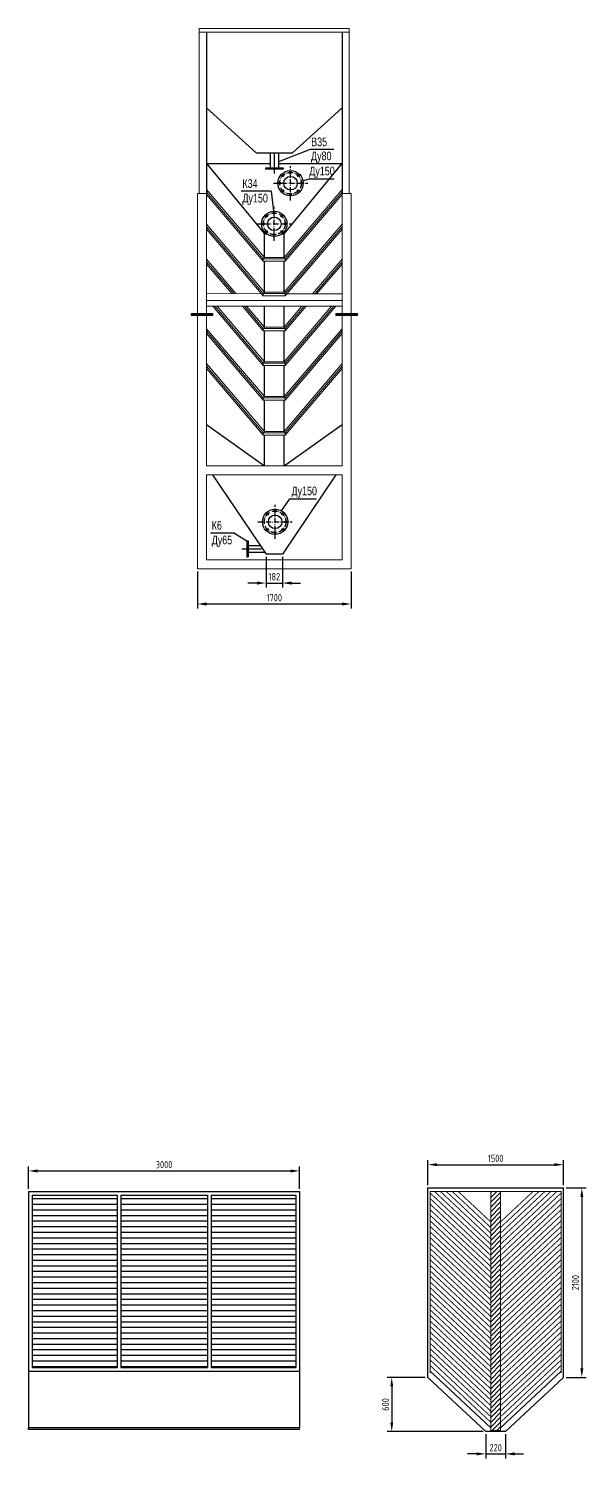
# Model space of a CAD drawing. Extents: x 371029 to 421942, y -92832 to -63356.
# Drawn here: x 397046 to 403221, y -88574 to -72725 of the extents above; entities that cross this region are included whole.
import ezdxf

# ---------------------------------------------------------------- set-up
doc = ezdxf.new("R2010")
doc.units = 0
doc.header["$LTSCALE"] = 600
doc.header["$MEASUREMENT"] = 0
doc.linetypes.add('ACAD_ISO10W100', pattern=[18.5, 12, -3, 0.5, -3])
doc.linetypes.add('STŘEDOVÁ', pattern=[50.8, 31.75, -6.35, 6.35, -6.35])
doc.layers.get('Defpoints').update_dxf_attribs({"linetype": 'CONTINUOUS'})
for name, color, linetype in [('1', 7, 'CONTINUOUS'), ('Настил', 2, 'CONTINUOUS'), ('оси', 6, 'STŘEDOVÁ'), ('Трубы', 10, 'CONTINUOUS')]:
    doc.layers.add(name, color=color, linetype=linetype)
doc.layers.add('А-Размеры', color=4, linetype='CONTINUOUS', lineweight=20)
doc.layers.add('Конструкции', color=220, linetype='CONTINUOUS', lineweight=18)
doc.styles.add('GOST 2.304', font='CS_Gost2304.shx')
doc.styles.add('MONARCH', font='monarch', dxfattribs={"width": 0.77})
doc.styles.add('MONARCH0', font='monarch0.shx', dxfattribs={"width": 0.77})
doc.dimstyles.get("Standard").update_dxf_attribs({"dimtxt": 3, "dimasz": 3, "dimexe": 2.5, "dimexo": 2.5, "dimgap": 1.5, "dimtad": 0, "dimtih": 1, "dimtoh": 1, "dimdec": 0, "dimzin": 0, "dimdsep": 46, "dimtxsty": 'MONARCH0', "dimcen": -3, "dimdle": 1.25, "dimadec": 0, "dimazin": 0, "dimtfac": 0.75, "dimtdec": 0, "dimtofl": 0, "dimtmove": 2, "dimatfit": 3, "dimfxl": 1, "dimtvp": 1.5, "dimtolj": 1, "dimtzin": 0, "dimarcsym": 0})

# ---------------------------------------------------------------- blocks, each defined once
blk = doc.blocks.new('*D27')
at = {"layer": 'Defpoints', "color": 0, "ltscale": 0.3, "transparency": 16777216}
for p in [(398916, -78712), (400616, -78712), (400616, -79103)]:
    blk.add_point(p, dxfattribs=at)
at = {"layer": 'А-Размеры', "color": 0, "lineweight": -2, "ltscale": 0.3, "transparency": 16777216}
for p, q in [((398916, -78742), (398916, -79153)), ((400616, -78742), (400616, -79153)), ((399016, -79103), (400516, -79103))]:
    blk.add_line(p, q, dxfattribs=at)
at = {"layer": 'А-Размеры', "color": 0, "ltscale": 0.3, "transparency": 16777216}
for points in [[(399016, -79086), (399016, -79120), (398916, -79103)], [(400516, -79086), (400516, -79120), (400616, -79103)]]:
    blk.add_solid(points, dxfattribs=at)
at = {"layer": 'А-Размеры', "color": 0, "ltscale": 0.3, "transparency": 16777216, "insert": (399766, -79033), "char_height": 80, "attachment_point": 5, "style": 'GOST 2.304'}
blk.add_mtext('\\A1;1700', dxfattribs=at)
blk = doc.blocks.new('*D28')
at = {"layer": 'Defpoints', "color": 0, "ltscale": 0.3, "transparency": 16777216}
for p in [(399675, -78552), (399857, -78552), (399857, -78871)]:
    blk.add_point(p, dxfattribs=at)
at = {"layer": 'А-Размеры', "color": 0, "lineweight": -2, "ltscale": 0.3, "transparency": 16777216}
for p, q in [((399675, -78582), (399675, -78921)), ((399857, -78582), (399857, -78921)), ((399575, -78871), (399475, -78871)), ((399675, -78871), (399857, -78871)), ((399957, -78871), (400057, -78871))]:
    blk.add_line(p, q, dxfattribs=at)
at = {"layer": 'А-Размеры', "color": 0, "ltscale": 0.3, "transparency": 16777216}
for points in [[(399575, -78854), (399575, -78888), (399675, -78871)], [(399957, -78854), (399957, -78888), (399857, -78871)]]:
    blk.add_solid(points, dxfattribs=at)
at = {"layer": 'А-Размеры', "color": 0, "ltscale": 0.3, "transparency": 16777216, "insert": (399766, -78801), "char_height": 80, "attachment_point": 5, "style": 'GOST 2.304'}
blk.add_mtext('\\A1;182', dxfattribs=at)
blk = doc.blocks.new('*D33')
at = {"layer": 'Defpoints', "color": 0, "ltscale": 0.3, "transparency": 16777216}
for p in [(400046, -85387), (397046, -85616), (400046, -85616)]:
    blk.add_point(p, dxfattribs=at)
at = {"layer": 'А-Размеры', "color": 0, "lineweight": -2, "ltscale": 0.3, "transparency": 16777216}
for p, q in [((397046, -85586), (397046, -85337)), ((397146, -85387), (399946, -85387)), ((400046, -85586), (400046, -85337))]:
    blk.add_line(p, q, dxfattribs=at)
at = {"layer": 'А-Размеры', "color": 0, "ltscale": 0.3, "transparency": 16777216}
for points in [[(397146, -85371), (397146, -85404), (397046, -85387)], [(399946, -85371), (399946, -85404), (400046, -85387)]]:
    blk.add_solid(points, dxfattribs=at)
at = {"layer": 'А-Размеры', "color": 0, "ltscale": 0.3, "transparency": 16777216, "insert": (398546, -85317), "char_height": 80, "attachment_point": 5, "style": 'GOST 2.304'}
blk.add_mtext('\\A1;3000', dxfattribs=at)
blk = doc.blocks.new('*D46')
at = {"layer": 'Defpoints', "color": 0, "ltscale": 0.3, "transparency": 16777216}
for p in [(402967, -85318), (401467, -85576), (402967, -85576)]:
    blk.add_point(p, dxfattribs=at)
at = {"layer": 'А-Размеры', "color": 0, "lineweight": -2, "ltscale": 0.3, "transparency": 16777216}
for p, q in [((401467, -85546), (401467, -85268)), ((401567, -85318), (402867, -85318)), ((402967, -85546), (402967, -85268))]:
    blk.add_line(p, q, dxfattribs=at)
at = {"layer": 'А-Размеры', "color": 0, "ltscale": 0.3, "transparency": 16777216}
for points in [[(401567, -85301), (401567, -85334), (401467, -85318)], [(402867, -85301), (402867, -85334), (402967, -85318)]]:
    blk.add_solid(points, dxfattribs=at)
at = {"layer": 'А-Размеры', "color": 0, "ltscale": 0.3, "transparency": 16777216, "insert": (402217, -85248), "char_height": 80, "attachment_point": 5, "style": 'GOST 2.304'}
blk.add_mtext('\\A1;1500', dxfattribs=at)
blk = doc.blocks.new('*D47')
at = {"layer": 'Defpoints', "color": 0, "ltscale": 0.3, "transparency": 16777216}
for p in [(402967, -85576), (402967, -87676), (403171, -87676)]:
    blk.add_point(p, dxfattribs=at)
at = {"layer": 'А-Размеры', "color": 0, "lineweight": -2, "ltscale": 0.3, "transparency": 16777216}
for p, q in [((402997, -85576), (403221, -85576)), ((403171, -85676), (403171, -87576)), ((402997, -87676), (403221, -87676))]:
    blk.add_line(p, q, dxfattribs=at)
at = {"layer": 'А-Размеры', "color": 0, "ltscale": 0.3, "transparency": 16777216}
for points in [[(403155, -85676), (403188, -85676), (403171, -85576)], [(403155, -87576), (403188, -87576), (403171, -87676)]]:
    blk.add_solid(points, dxfattribs=at)
at = {"layer": 'А-Размеры', "color": 0, "ltscale": 0.3, "transparency": 16777216, "insert": (403101, -86626), "char_height": 80, "attachment_point": 5, "rotation": 90, "style": 'GOST 2.304'}
blk.add_mtext('\\A1;2100', dxfattribs=at)
blk = doc.blocks.new('*D48')
at = {"layer": 'Defpoints', "color": 0, "ltscale": 0.3, "transparency": 16777216}
for p in [(401467, -87676), (401067, -88276), (402107, -88276)]:
    blk.add_point(p, dxfattribs=at)
at = {"layer": 'А-Размеры', "color": 0, "lineweight": -2, "ltscale": 0.3, "transparency": 16777216}
for p, q in [((401437, -87676), (401017, -87676)), ((401067, -87776), (401067, -88176)), ((402077, -88276), (401017, -88276))]:
    blk.add_line(p, q, dxfattribs=at)
at = {"layer": 'А-Размеры', "color": 0, "ltscale": 0.3, "transparency": 16777216}
for points in [[(401050, -87776), (401083, -87776), (401067, -87676)], [(401050, -88176), (401083, -88176), (401067, -88276)]]:
    blk.add_solid(points, dxfattribs=at)
at = {"layer": 'А-Размеры', "color": 0, "ltscale": 0.3, "transparency": 16777216, "insert": (400997, -87976), "char_height": 80, "attachment_point": 5, "rotation": 90, "style": 'GOST 2.304'}
blk.add_mtext('\\A1;600', dxfattribs=at)
blk = doc.blocks.new('*D49')
at = {"layer": 'Defpoints', "color": 0, "ltscale": 0.3, "transparency": 16777216}
for p in [(402107, -88276), (402327, -88276), (402327, -88524)]:
    blk.add_point(p, dxfattribs=at)
at = {"layer": 'А-Размеры', "color": 0, "lineweight": -2, "ltscale": 0.3, "transparency": 16777216}
for p, q in [((402107, -88306), (402107, -88574)), ((402327, -88306), (402327, -88574)), ((402007, -88524), (401907, -88524)), ((402107, -88524), (402327, -88524)), ((402427, -88524), (402527, -88524))]:
    blk.add_line(p, q, dxfattribs=at)
at = {"layer": 'А-Размеры', "color": 0, "ltscale": 0.3, "transparency": 16777216}
for points in [[(402007, -88507), (402007, -88540), (402107, -88524)], [(402427, -88507), (402427, -88540), (402327, -88524)]]:
    blk.add_solid(points, dxfattribs=at)
at = {"layer": 'А-Размеры', "color": 0, "ltscale": 0.3, "transparency": 16777216, "insert": (402217, -88454), "char_height": 80, "attachment_point": 5, "style": 'GOST 2.304'}
blk.add_mtext('\\A1;220', dxfattribs=at)

msp = doc.modelspace()

# ---------------------------------------------------------------- hatches: boundary and pattern name
at = {"layer": 'Конструкции', "ltscale": 0.3}
h = msp.add_hatch(dxfattribs=at)
h.set_pattern_fill('ANSI31', color=256, scale=300)
h.set_pattern_definition([(45, (25204.217, 1982.23), (-26.5165043, 26.5165043), [])])
h.paths.add_polyline_path([(402272, -85615.8), (402162, -85615.8), (402162, -88264), (402272, -88264)])

# ---------------------------------------------------------------- linework, layer by layer
at = {"layer": '1', "ltscale": 0.3}
for p, q in [((399016.2, -72765.3), (399016.2, -74552.9)), ((400516.2, -72765.3), (400516.2, -74552.9)), ((399566.2, -74102.8), (399016.2, -73602.8)), ((399966.2, -74102.8), (400516.2, -73602.8)), ((399566.2, -74102.8), (399966.2, -74102.8)), ((400162.3, -74065.5), (399811.2, -74200.3)), ((400427.1, -74065.5), (400162.3, -74065.5)), ((399016.2, -74220.3), (399721.2, -74220.3)), ((399016.2, -74220.3), (399656.2, -75000.9)), ((399811.2, -74220.3), (400516.2, -74220.3)), ((399876.2, -75000.9), (400516.2, -74220.3)), ((400083.5, -74411.9), (400152.9, -74389.2)), ((400152.9, -74389.2), (400430.2, -74389.2)), ((399731.8, -74527.5), (399400.8, -74527.5)), ((399731.8, -74527.5), (399756.6, -74749.6)), ((399656.2, -75000.9), (399681.7, -75000.9)), ((399656.2, -75262.1), (399656.2, -75000.9)), ((399850.7, -75000.9), (399876.2, -75000.9)), ((399876.2, -75262.1), (399876.2, -75000.9)), ((399656.2, -75647.8), (399656.2, -75302.7)), ((399876.2, -75647.8), (399876.2, -75302.7)), ((399656.2, -76033.5), (399656.2, -75802.7)), ((399876.2, -76033.5), (399876.2, -75802.7)), ((399656.2, -76419.1), (399656.2, -76074)), ((399876.2, -76419.1), (399876.2, -76074)), ((399656.2, -76804.8), (399656.2, -76459.7)), ((399876.2, -76804.8), (399876.2, -76459.7)), ((399656.2, -77190.5), (399656.2, -76845.4)), ((399876.2, -77190.5), (399876.2, -76845.4)), ((399016.2, -77112.8), (399656.2, -77572.1)), ((399876.2, -77572.1), (400516.2, -77112.8)), ((399656.2, -77572.1), (399656.2, -77231)), ((399876.2, -77572.1), (399876.2, -77231)), ((399083.4, -77672.1), (399675.3, -78552.1)), ((400448.9, -77672.1), (399857.1, -78552.1)), ((399844.6, -78070.5), (399940.1, -77939)), ((399940.1, -77939), (400233.6, -77939)), ((399325.7, -78316.5), (399060.9, -78316.5)), ((399325.7, -78316.5), (399463.5, -78401.8)), ((399857.1, -78552.1), (399675.3, -78552.1)), ((401467, -85575.8), (402967, -85575.8)), ((401467, -87675.8), (401467, -85575.8)), ((402967, -87675.8), (402967, -85575.8)), ((397046.4, -85615.8), (400046.4, -85615.8)), ((397046.4, -85615.8), (397046.4, -87606.2)), ((397086.4, -85655.8), (397086.4, -87566.2)), ((397086.4, -85655.8), (398026.4, -85655.8)), ((398026.4, -85655.8), (398026.4, -87566.2)), ((398066.4, -85655.8), (398066.4, -87566.2)), ((398066.4, -85655.8), (399026.4, -85655.8)), ((399026.4, -85655.8), (399026.4, -87566.2)), ((399066.4, -85655.8), (399066.4, -87566.2)), ((399066.4, -85655.8), (400006.4, -85655.8)), ((400006.4, -85655.8), (400006.4, -87566.2)), ((400046.4, -85615.8), (400046.4, -87606.2)), ((397046.4, -87606.2), (400046.4, -87606.2)), ((397086.4, -87566.2), (398026.4, -87566.2)), ((398066.4, -87566.2), (399026.4, -87566.2)), ((399066.4, -87566.2), (400006.4, -87566.2)), ((401467, -87675.8), (402107, -88275.8)), ((402967, -87675.8), (402327, -88275.8)), ((400046.4, -88234), (397046.4, -88234)), ((397046.4, -88254), (397046.4, -88234)), ((400046.4, -88254), (397046.4, -88254)), ((400046.4, -88254), (400046.4, -88234)), ((402327, -88275.8), (402107, -88275.8))]:
    msp.add_line(p, q, dxfattribs=at)
at = {"layer": '1', "ltscale": 0.3, "const_width": 10}
msp.add_lwpolyline([(401467, -85575.8), (402967, -85575.8), (402967, -87675.8), (402327, -88275.8), (402107, -88275.8), (401467, -87675.8), (401467, -85575.8)], dxfattribs=at)
at = {"layer": 'Конструкции', "ltscale": 0.3}
for p, q in [((398936.2, -72725.3), (400596.2, -72725.3)), ((398936.2, -72725.3), (398936.2, -72765.3)), ((400596.2, -72725.3), (400596.2, -72765.3)), ((398936.2, -72765.3), (400596.2, -72765.3)), ((398936.2, -72765.3), (398936.2, -74552.9)), ((400596.2, -72765.3), (400596.2, -74552.9)), ((398916.2, -74552.9), (398916.2, -75882.7)), ((398916.2, -74552.9), (399016.2, -74552.9)), ((399656.2, -75262.1), (399016.2, -74509)), ((399644.4, -75277), (399016.2, -74537.7)), ((399016.2, -74552.9), (399016.2, -75882.7)), ((399644.4, -75302.7), (399016.2, -74563.4)), ((399876.2, -75262.1), (400516.2, -74509)), ((399888, -75277), (400516.2, -74537.7)), ((399888, -75302.7), (400516.2, -74563.4)), ((400616.2, -74552.9), (400516.2, -74552.9)), ((400516.2, -74552.9), (400516.2, -75882.7)), ((400616.2, -74552.9), (400616.2, -75882.7)), ((399656.2, -75647.8), (399016.2, -74894.6)), ((399644.4, -75662.6), (399016.2, -74923.4)), ((399644.4, -75688.3), (399016.2, -74949.1)), ((399876.2, -75647.8), (400516.2, -74894.6)), ((399888, -75662.6), (400516.2, -74923.4)), ((399888, -75688.3), (400516.2, -74949.1)), ((399644.4, -75277), (399656.2, -75262.1)), ((399644.4, -75277), (399888, -75277)), ((399644.4, -75302.7), (399644.4, -75277)), ((399656.2, -75262.1), (399876.2, -75262.1)), ((399888, -75277), (399876.2, -75262.1)), ((399888, -75302.7), (399888, -75277)), ((399341.2, -75662.7), (399016.2, -75280.3)), ((399316.7, -75662.7), (399016.2, -75309)), ((399294.8, -75662.6), (399016.2, -75334.8)), ((399644.4, -75302.7), (399888, -75302.7)), ((400189.2, -75665.1), (400516.2, -75280.3)), ((400213.6, -75665.1), (400516.2, -75309)), ((400235.4, -75665.2), (400516.2, -75334.8)), ((399016.2, -75661.8), (399623.3, -75663.5)), ((399016.2, -75738.5), (400516.2, -75738.5)), ((399644.4, -75662.6), (399656.2, -75647.8)), ((399644.4, -75662.6), (399888, -75662.6)), ((399644.4, -75688.3), (399644.4, -75662.6)), ((399644.4, -75688.3), (399888, -75688.3)), ((399656.2, -75647.8), (399876.2, -75647.8)), ((399888, -75662.6), (399876.2, -75647.8)), ((399888, -75688.3), (399888, -75662.6)), ((399908.4, -75664.3), (400516.2, -75666)), ((398846.2, -75882.7), (399086.2, -75882.7)), ((398846.2, -75894.7), (398846.2, -75882.7)), ((398846.2, -75894.7), (399086.2, -75894.7)), ((398846.2, -75906.7), (398846.2, -75894.7)), ((399086.2, -75906.7), (398846.2, -75906.7)), ((399016.2, -75894.7), (398916.2, -75894.7)), ((398916.2, -75906.7), (398916.2, -78712.1)), ((399016.2, -75802.7), (400516.2, -75802.7)), ((399016.2, -75906.7), (399016.2, -77572.1)), ((399644.4, -76459.7), (399086.1, -75802.7)), ((399086.2, -75882.7), (399086.2, -75894.7)), ((399086.2, -75894.7), (399086.2, -75906.7)), ((399644.4, -76434), (399108, -75802.7)), ((399656.2, -76419.1), (399132.4, -75802.7)), ((399644.4, -76074), (399413.9, -75802.7)), ((399644.4, -76048.3), (399435.7, -75802.7)), ((399656.2, -76033.5), (399460.1, -75802.7)), ((399876.2, -76033.5), (400072.2, -75802.7)), ((399876.2, -76419.1), (400400, -75802.7)), ((399888, -76074), (400118.5, -75802.7)), ((399888, -76048.3), (400096.7, -75802.7)), ((399888, -76459.7), (400446.2, -75802.7)), ((399888, -76434), (400424.4, -75802.7)), ((400446.2, -75882.7), (400686.2, -75882.7)), ((400446.2, -75894.7), (400446.2, -75882.7)), ((400446.2, -75894.7), (400686.2, -75894.7)), ((400446.2, -75906.7), (400446.2, -75894.7)), ((400686.2, -75906.7), (400446.2, -75906.7)), ((400616.2, -75894.7), (400516.2, -75894.7)), ((400516.2, -75906.7), (400516.2, -77572.1)), ((400616.2, -75906.7), (400616.2, -78712.1)), ((400686.2, -75882.7), (400686.2, -75894.7)), ((400686.2, -75894.7), (400686.2, -75906.7)), ((399656.2, -76804.8), (399016.2, -76051.7)), ((399644.4, -76048.3), (399656.2, -76033.5)), ((399644.4, -76048.3), (399888, -76048.3)), ((399644.4, -76074), (399644.4, -76048.3)), ((399656.2, -76033.5), (399876.2, -76033.5)), ((399888, -76048.3), (399876.2, -76033.5)), ((399876.2, -76804.8), (400516.2, -76051.7)), ((399888, -76074), (399888, -76048.3)), ((399644.4, -76819.7), (399016.2, -76080.4)), ((399644.4, -76845.4), (399016.2, -76106.1)), ((399644.4, -76074), (399888, -76074)), ((399888, -76819.7), (400516.2, -76080.4)), ((399888, -76845.4), (400516.2, -76106.1)), ((399656.2, -77190.5), (399016.2, -76437.3)), ((399644.4, -77205.3), (399016.2, -76466.1)), ((399644.4, -77231), (399016.2, -76491.8)), ((399644.4, -76434), (399656.2, -76419.1)), ((399644.4, -76434), (399888, -76434)), ((399644.4, -76459.7), (399644.4, -76434)), ((399644.4, -76459.7), (399888, -76459.7)), ((399656.2, -76419.1), (399876.2, -76419.1)), ((399888, -76434), (399876.2, -76419.1)), ((399876.2, -77190.5), (400516.2, -76437.3)), ((399888, -76459.7), (399888, -76434)), ((399888, -77205.3), (400516.2, -76466.1)), ((399888, -77231), (400516.2, -76491.8)), ((399644.4, -76819.7), (399656.2, -76804.8)), ((399644.4, -76819.7), (399888, -76819.7)), ((399644.4, -76845.4), (399644.4, -76819.7)), ((399644.4, -76845.4), (399888, -76845.4)), ((399656.2, -76804.8), (399876.2, -76804.8)), ((399888, -76819.7), (399876.2, -76804.8)), ((399888, -76845.4), (399888, -76819.7)), ((399644.4, -77205.3), (399656.2, -77190.5)), ((399644.4, -77205.3), (399888, -77205.3)), ((399644.4, -77231), (399644.4, -77205.3)), ((399644.4, -77231), (399888, -77231)), ((399656.2, -77190.5), (399876.2, -77190.5)), ((399888, -77205.3), (399876.2, -77190.5)), ((399888, -77231), (399888, -77205.3)), ((399016.2, -77572.1), (400516.2, -77572.1)), ((399016.2, -77672.1), (400516.2, -77672.1)), ((399016.2, -77672.1), (399016.2, -78612.1)), ((400516.2, -77672.1), (400516.2, -78612.1)), ((398916.2, -78712.1), (400616.2, -78712.1)), ((400516.2, -78612.1), (399016.2, -78612.1)), ((401492.3, -85615.8), (402941.7, -85615.8)), ((401492.3, -85615.8), (401492.3, -87606.2)), ((402162, -88264), (402162, -85615.8)), ((402272, -88264), (402272, -85615.8)), ((402941.7, -85615.8), (402941.7, -87606.2)), ((402162, -88264), (402272, -88264))]:
    msp.add_line(p, q, dxfattribs=at)
at = {"layer": 'Настил', "ltscale": 0.3}
for p, q in [((397086.4, -85694), (398026.4, -85694)), ((398066.4, -85694), (399026.4, -85694)), ((399066.4, -85694), (400006.4, -85694)), ((397086.4, -85756), (398026.4, -85756)), ((397086.4, -85818), (398026.4, -85818)), ((397086.4, -85880), (398026.4, -85880)), ((398066.4, -85756), (399026.4, -85756)), ((398066.4, -85818), (399026.4, -85818)), ((398066.4, -85880), (399026.4, -85880)), ((399066.4, -85756), (400006.4, -85756)), ((399066.4, -85818), (400006.4, -85818)), ((399066.4, -85880), (400006.4, -85880)), ((397086.4, -85942), (398026.4, -85942)), ((397086.4, -86004), (398026.4, -86004)), ((398066.4, -85942), (399026.4, -85942)), ((398066.4, -86004), (399026.4, -86004)), ((399066.4, -85942), (400006.4, -85942)), ((399066.4, -86004), (400006.4, -86004)), ((397086.4, -86066), (398026.4, -86066)), ((397086.4, -86128), (398026.4, -86128)), ((397086.4, -86190), (398026.4, -86190)), ((398066.4, -86066), (399026.4, -86066)), ((398066.4, -86128), (399026.4, -86128)), ((398066.4, -86190), (399026.4, -86190)), ((399066.4, -86066), (400006.4, -86066)), ((399066.4, -86128), (400006.4, -86128)), ((399066.4, -86190), (400006.4, -86190)), ((397086.4, -86252), (398026.4, -86252)), ((397086.4, -86314), (398026.4, -86314)), ((398066.4, -86252), (399026.4, -86252)), ((398066.4, -86314), (399026.4, -86314)), ((399066.4, -86252), (400006.4, -86252)), ((399066.4, -86314), (400006.4, -86314)), ((397086.4, -86376), (398026.4, -86376)), ((397086.4, -86438), (398026.4, -86438)), ((397086.4, -86500), (398026.4, -86500)), ((398066.4, -86376), (399026.4, -86376)), ((398066.4, -86438), (399026.4, -86438)), ((398066.4, -86500), (399026.4, -86500)), ((399066.4, -86376), (400006.4, -86376)), ((399066.4, -86438), (400006.4, -86438)), ((399066.4, -86500), (400006.4, -86500)), ((397086.4, -86562), (398026.4, -86562)), ((397086.4, -86624), (398026.4, -86624)), ((397086.4, -86686), (398026.4, -86686)), ((398066.4, -86562), (399026.4, -86562)), ((398066.4, -86624), (399026.4, -86624)), ((398066.4, -86686), (399026.4, -86686)), ((399066.4, -86562), (400006.4, -86562)), ((399066.4, -86624), (400006.4, -86624)), ((399066.4, -86686), (400006.4, -86686)), ((397086.4, -86748), (398026.4, -86748)), ((397086.4, -86810), (398026.4, -86810)), ((398066.4, -86748), (399026.4, -86748)), ((398066.4, -86810), (399026.4, -86810)), ((399066.4, -86748), (400006.4, -86748)), ((399066.4, -86810), (400006.4, -86810)), ((397086.4, -86872), (398026.4, -86872)), ((397086.4, -86934), (398026.4, -86934)), ((397086.4, -86996), (398026.4, -86996)), ((398066.4, -86872), (399026.4, -86872)), ((398066.4, -86934), (399026.4, -86934)), ((398066.4, -86996), (399026.4, -86996)), ((399066.4, -86872), (400006.4, -86872)), ((399066.4, -86934), (400006.4, -86934)), ((399066.4, -86996), (400006.4, -86996)), ((397086.4, -87058), (398026.4, -87058)), ((397086.4, -87120), (398026.4, -87120)), ((398066.4, -87058), (399026.4, -87058)), ((398066.4, -87120), (399026.4, -87120)), ((399066.4, -87058), (400006.4, -87058)), ((399066.4, -87120), (400006.4, -87120)), ((397086.4, -87182), (398026.4, -87182)), ((397086.4, -87244), (398026.4, -87244)), ((397086.4, -87306), (398026.4, -87306)), ((398066.4, -87182), (399026.4, -87182)), ((398066.4, -87244), (399026.4, -87244)), ((398066.4, -87306), (399026.4, -87306)), ((399066.4, -87182), (400006.4, -87182)), ((399066.4, -87244), (400006.4, -87244)), ((399066.4, -87306), (400006.4, -87306)), ((397086.4, -87368), (398026.4, -87368)), ((397086.4, -87430), (398026.4, -87430)), ((398066.4, -87368), (399026.4, -87368)), ((398066.4, -87430), (399026.4, -87430)), ((399066.4, -87368), (400006.4, -87368)), ((399066.4, -87430), (400006.4, -87430)), ((397046.4, -87606.2), (397046.4, -88234)), ((397086.4, -87492), (398026.4, -87492)), ((397086.4, -87554), (398026.4, -87554)), ((398066.4, -87492), (399026.4, -87492)), ((398066.4, -87554), (399026.4, -87554)), ((399066.4, -87492), (400006.4, -87492)), ((399066.4, -87554), (400006.4, -87554)), ((400046.4, -87606.2), (400046.4, -88234)), ((401492.3, -87606.2), (402162, -88234)), ((402941.7, -87606.2), (402272, -88234))]:
    msp.add_line(p, q, dxfattribs=at)
at = {"layer": 'Настил', "ltscale": 0.3, "const_width": 10}
for points in [[(401492.3, -85632.4), (402162, -86260.2)], [(401492.3, -85632.4), (401492.3, -85652.4)], [(401492.3, -85694), (402162, -86321.9)], [(401492.3, -85694), (401492.3, -85714)], [(401540.4, -85615.8), (402162, -86198.5)], [(401606.2, -85615.8), (402162, -86136.8)], [(401672, -85615.8), (402162, -86075.1)], [(401737.8, -85615.8), (402162, -86013.4)], [(401803.6, -85615.8), (402162, -85951.8)], [(402893.6, -85615.8), (402272, -86198.5)], [(402827.8, -85615.8), (402272, -86136.8)], [(402762, -85615.8), (402272, -86075.1)], [(402696.2, -85615.8), (402272, -86013.4)], [(402630.4, -85615.8), (402272, -85951.8)], [(402941.7, -85632.4), (402272, -86260.2)], [(402941.7, -85694), (402272, -86321.9)], [(402941.7, -85632.4), (402941.7, -85652.4)], [(402941.7, -85694), (402941.7, -85714)], [(401492.3, -85755.7), (402162, -86383.5)], [(401492.3, -85755.7), (401492.3, -85775.7)], [(401492.3, -85817.4), (402162, -86445.2)], [(401492.3, -85817.4), (401492.3, -85837.4)], [(401492.3, -85879.1), (402162, -86506.9)], [(401492.3, -85879.1), (401492.3, -85899.1)], [(402941.7, -85755.7), (402272, -86383.5)], [(402941.7, -85817.4), (402272, -86445.2)], [(402941.7, -85879.1), (402272, -86506.9)], [(402941.7, -85755.7), (402941.7, -85775.7)], [(402941.7, -85817.4), (402941.7, -85837.4)], [(402941.7, -85879.1), (402941.7, -85899.1)], [(401492.3, -85940.8), (402162, -86568.6)], [(401492.3, -85940.8), (401492.3, -85960.8)], [(401492.3, -86002.4), (402162, -86630.3)], [(401492.3, -86002.4), (401492.3, -86022.4)], [(402941.7, -85940.8), (402272, -86568.6)], [(402941.7, -86002.4), (402272, -86630.3)], [(402941.7, -85940.8), (402941.7, -85960.8)], [(402941.7, -86002.4), (402941.7, -86022.4)], [(401492.3, -86064.1), (402162, -86692)], [(401492.3, -86064.1), (401492.3, -86084.1)], [(401492.3, -86125.8), (402162, -86753.6)], [(401492.3, -86125.8), (401492.3, -86145.8)], [(401492.3, -86187.5), (402162, -86815.3)], [(401492.3, -86187.5), (401492.3, -86207.5)], [(402941.7, -86064.1), (402272, -86692)], [(402941.7, -86125.8), (402272, -86753.6)], [(402941.7, -86187.5), (402272, -86815.3)], [(402941.7, -86064.1), (402941.7, -86084.1)], [(402941.7, -86125.8), (402941.7, -86145.8)], [(402941.7, -86187.5), (402941.7, -86207.5)], [(401492.3, -86249.2), (402162, -86877)], [(401492.3, -86249.2), (401492.3, -86269.2)], [(401492.3, -86310.9), (402162, -86938.7)], [(401492.3, -86310.9), (401492.3, -86330.9)], [(401492.3, -86372.5), (402162, -87000.4)], [(401492.3, -86372.5), (401492.3, -86392.5)], [(402941.7, -86249.2), (402272, -86877)], [(402941.7, -86310.9), (402272, -86938.7)], [(402941.7, -86372.5), (402272, -87000.4)], [(402941.7, -86249.2), (402941.7, -86269.2)], [(402941.7, -86310.9), (402941.7, -86330.9)], [(402941.7, -86372.5), (402941.7, -86392.5)], [(401492.3, -86434.2), (402162, -87062.1)], [(401492.3, -86495.9), (402162, -87123.7)], [(401492.3, -86495.9), (401492.3, -86515.9)], [(402941.7, -86434.2), (402272, -87062.1)], [(402941.7, -86495.9), (402272, -87123.7)], [(402941.7, -86495.9), (402941.7, -86515.9)], [(401492.3, -86557.6), (402162, -87185.4)], [(401492.3, -86557.6), (401492.3, -86577.6)], [(401492.3, -86619.3), (402162, -87247.1)], [(401492.3, -86619.3), (401492.3, -86639.3)], [(401492.3, -86681), (402162, -87308.8)], [(401492.3, -86681), (401492.3, -86701)], [(402941.7, -86557.6), (402272, -87185.4)], [(402941.7, -86619.3), (402272, -87247.1)], [(402941.7, -86681), (402272, -87308.8)], [(402941.7, -86557.6), (402941.7, -86577.6)], [(402941.7, -86619.3), (402941.7, -86639.3)], [(402941.7, -86681), (402941.7, -86701)], [(401492.3, -86742.6), (402162, -87370.5)], [(401492.3, -86742.6), (401492.3, -86762.6)], [(401492.3, -86804.3), (402162, -87432.2)], [(401492.3, -86804.3), (401492.3, -86824.3)], [(402941.7, -86742.6), (402272, -87370.5)], [(402941.7, -86804.3), (402272, -87432.2)], [(402941.7, -86742.6), (402941.7, -86762.6)], [(402941.7, -86804.3), (402941.7, -86824.3)], [(401492.3, -86866), (402162, -87493.8)], [(401492.3, -86866), (401492.3, -86886)], [(401492.3, -86927.7), (402162, -87555.5)], [(401492.3, -86927.7), (401492.3, -86947.7)], [(401492.3, -86989.4), (402162, -87617.2)], [(402941.7, -86866), (402272, -87493.8)], [(402941.7, -86927.7), (402272, -87555.5)], [(402941.7, -86989.4), (402272, -87617.2)], [(402941.7, -86866), (402941.7, -86886)], [(402941.7, -86927.7), (402941.7, -86947.7)], [(401492.3, -87051.1), (402162, -87678.9)], [(401492.3, -87051.1), (401492.3, -87071.1)], [(401492.3, -87112.7), (402162, -87740.6)], [(401492.3, -87112.7), (401492.3, -87132.7)], [(402941.7, -87051.1), (402272, -87678.9)], [(402941.7, -87112.7), (402272, -87740.6)], [(402941.7, -87051.1), (402941.7, -87071.1)], [(402941.7, -87112.7), (402941.7, -87132.7)], [(401492.3, -87174.4), (402162, -87802.2)], [(401492.3, -87174.4), (401492.3, -87194.4)], [(401492.3, -87236.1), (402162, -87863.9)], [(401492.3, -87236.1), (401492.3, -87256.1)], [(401492.3, -87297.8), (402162, -87925.6)], [(401492.3, -87297.8), (401492.3, -87317.8)], [(402941.7, -87174.4), (402272, -87802.2)], [(402941.7, -87236.1), (402272, -87863.9)], [(402941.7, -87297.8), (402272, -87925.6)], [(402941.7, -87174.4), (402941.7, -87194.4)], [(402941.7, -87236.1), (402941.7, -87256.1)], [(402941.7, -87297.8), (402941.7, -87317.8)], [(401492.3, -87359.5), (402162, -87987.3)], [(401492.3, -87359.5), (401492.3, -87379.5)], [(401492.3, -87421.2), (402162, -88049)], [(401492.3, -87421.2), (401492.3, -87441.2)], [(401492.3, -87482.8), (402162, -88110.7)], [(401492.3, -87482.8), (401492.3, -87502.8)], [(402941.7, -87359.5), (402272, -87987.3)], [(402941.7, -87421.2), (402272, -88049)], [(402941.7, -87482.8), (402272, -88110.7)], [(402941.7, -87359.5), (402941.7, -87379.5)], [(402941.7, -87421.2), (402941.7, -87441.2)], [(402941.7, -87482.8), (402941.7, -87502.8)], [(401492.3, -87544.5), (402162, -88172.3)], [(401492.3, -87544.5), (401492.3, -87564.5)], [(401492.3, -87606.2), (402162, -88234)], [(401492.3, -87606.2), (401492.3, -87626.2)], [(402941.7, -87544.5), (402272, -88172.3)], [(402941.7, -87606.2), (402272, -88234)], [(402941.7, -87544.5), (402941.7, -87564.5)], [(402941.7, -87606.2), (402941.7, -87626.2)]]:
    msp.add_lwpolyline(points, dxfattribs=at)
at = {"layer": 'оси', "ltscale": 0.3}
for p, q in [((399766.2, -74102.8), (399766.2, -74331.2)), ((399408.5, -78491.8), (399626.2, -78491.8))]:
    msp.add_line(p, q, dxfattribs=at)
at = {"layer": 'оси', "linetype": 'ACAD_ISO10W100', "ltscale": 0.008}
for p, q in [((399946.2, -74628.9), (399946.2, -74249.6)), ((399756.5, -74439.2), (400135.9, -74439.2)), ((399766.2, -75078.9), (399766.2, -74699.6)), ((399576.5, -74889.2), (399955.9, -74889.2)), ((399775.3, -78381.8), (399775.3, -78002.5)), ((399585.6, -78192.1), (399965, -78192.1))]:
    msp.add_line(p, q, dxfattribs=at)
for centre in [(399946.2, -74439.2), (399766.2, -74889.2), (399775.3, -78192.1)]:
    msp.add_circle(centre, 120, dxfattribs=at)
at = {"layer": 'Трубы', "ltscale": 0.3}
for p, q in [((399721.2, -74102.8), (399721.2, -74266.9)), ((399811.2, -74102.8), (399811.2, -74266.9)), ((399668.2, -74266.9), (399864.2, -74266.9)), ((399668.2, -74266.9), (399668.2, -74284.9)), ((399864.2, -74284.9), (399668.2, -74284.9)), ((399864.2, -74266.9), (399864.2, -74284.9)), ((399463.5, -78401.8), (399463.5, -78581.8)), ((399463.5, -78401.8), (399476.5, -78401.8)), ((399476.5, -78401.8), (399476.5, -78581.8)), ((399463.5, -78581.8), (399476.5, -78581.8)), ((399476.5, -78453.8), (399609.1, -78453.8)), ((399476.5, -78529.8), (399660.2, -78529.8))]:
    msp.add_line(p, q, dxfattribs=at)
at = {"layer": 'Трубы', "ltscale": 0.166667}
for centre, radius in [((399946.2, -74439.2), 140), ((399946.2, -74319.2), 11), ((399826.2, -74439.2), 11), ((399861.3, -74354.4), 11), ((399946.2, -74439.2), 75), ((400031, -74354.4), 11), ((400066.2, -74439.2), 11), ((399861.3, -74524.1), 11), ((399946.2, -74559.2), 11), ((400031, -74524.1), 11), ((399766.2, -74889.2), 140), ((399681.3, -74804.4), 11), ((399766.2, -74769.2), 11), ((399851, -74804.4), 11), ((399646.2, -74889.2), 11), ((399766.2, -74889.2), 75), ((399886.2, -74889.2), 11), ((399681.3, -74974.1), 11), ((399766.2, -75009.2), 11), ((399851, -74974.1), 11), ((399775.3, -78192.1), 140), ((399690.4, -78107.3), 11), ((399775.3, -78192.1), 75), ((399775.3, -78072.1), 11), ((399860.1, -78107.3), 11), ((399690.4, -78277), 11), ((399860.1, -78277), 11), ((399895.3, -78192.1), 11), ((399775.3, -78312.1), 11)]:
    msp.add_circle(centre, radius, dxfattribs=at)

# ---------------------------------------------------------------- texts
at = {"layer": '1', "ltscale": 0.3, "char_height": 96.25, "width": 709.579, "attachment_point": 1, "style": 'MONARCH'}
for s, insert in [('В35', (400174.7, -73932.6)), ('Ду80', (400173, -74088.5)), ('Ду150', (400153.6, -74255.2)), ('К34', (399413.2, -74394.5)), ('Ду150', (399413.2, -74556.4)), ('Ду150', (399956.9, -77801.6)), ('К6', (399073.4, -78183.5)), ('Ду65', (399073.4, -78345.4))]:
    msp.add_mtext(s, dxfattribs=dict(at, insert=insert))

# ---------------------------------------------------------------- dimensions: what is measured, and where the dimension line sits
at = {"layer": 'А-Размеры', "ltscale": 0.3}
for base, p1, p2, picture, middle in [((399857.1, -78871.1), (399675.3, -78552.1), (399857.1, -78552.1), '*D28', (399766.2, -78801.1)), ((400616.2, -79103), (398916.2, -78712.1), (400616.2, -78712.1), '*D27', (399766.2, -79033)), ((402967, -85317.8), (401467, -85575.8), (402967, -85575.8), '*D46', (402217, -85247.8)), ((400046.4, -85387.3), (397046.4, -85615.8), (400046.4, -85615.8), '*D33', (398546.4, -85317.3)), ((402327, -88523.6), (402107, -88275.8), (402327, -88275.8), '*D49', (402217, -88453.6))]:
    dim = msp.add_linear_dim(base=base, p1=p1, p2=p2, dimstyle='Standard', override={"dimscale": 100, "dimtxt": 0.8, "dimasz": 1, "dimexe": 0.5, "dimexo": 0.3, "dimgap": 0.3, "dimtad": 1, "dimtih": 0, "dimtoh": 0, "dimtxsty": 'GOST 2.304', "dimcen": 0.05, "dimdle": 0.2, "dimtfac": 1, "dimtix": 1, "dimtofl": 1, "dimtvp": 2.25}, dxfattribs=at)
    dim.commit()
    dim.dimension.update_dxf_attribs({"geometry": picture, "text_midpoint": middle})
for base, p1, p2, picture, middle in [((403171.4, -87675.8), (402967, -85575.8), (402967, -87675.8), '*D47', (403101.4, -86625.8)), ((401066.8, -88275.8), (401467, -87675.8), (402107, -88275.8), '*D48', (400996.8, -87975.8))]:
    dim = msp.add_linear_dim(base=base, p1=p1, p2=p2, angle=90, dimstyle='Standard', override={"dimscale": 100, "dimtxt": 0.8, "dimasz": 1, "dimexe": 0.5, "dimexo": 0.3, "dimgap": 0.3, "dimtad": 1, "dimtih": 0, "dimtoh": 0, "dimtxsty": 'GOST 2.304', "dimcen": 0.05, "dimdle": 0.2, "dimtfac": 1, "dimtix": 1, "dimtofl": 1, "dimtvp": 2.25}, dxfattribs=at)
    dim.commit()
    dim.dimension.update_dxf_attribs({"geometry": picture, "text_midpoint": middle})

doc.saveas('drawing.dxf')
